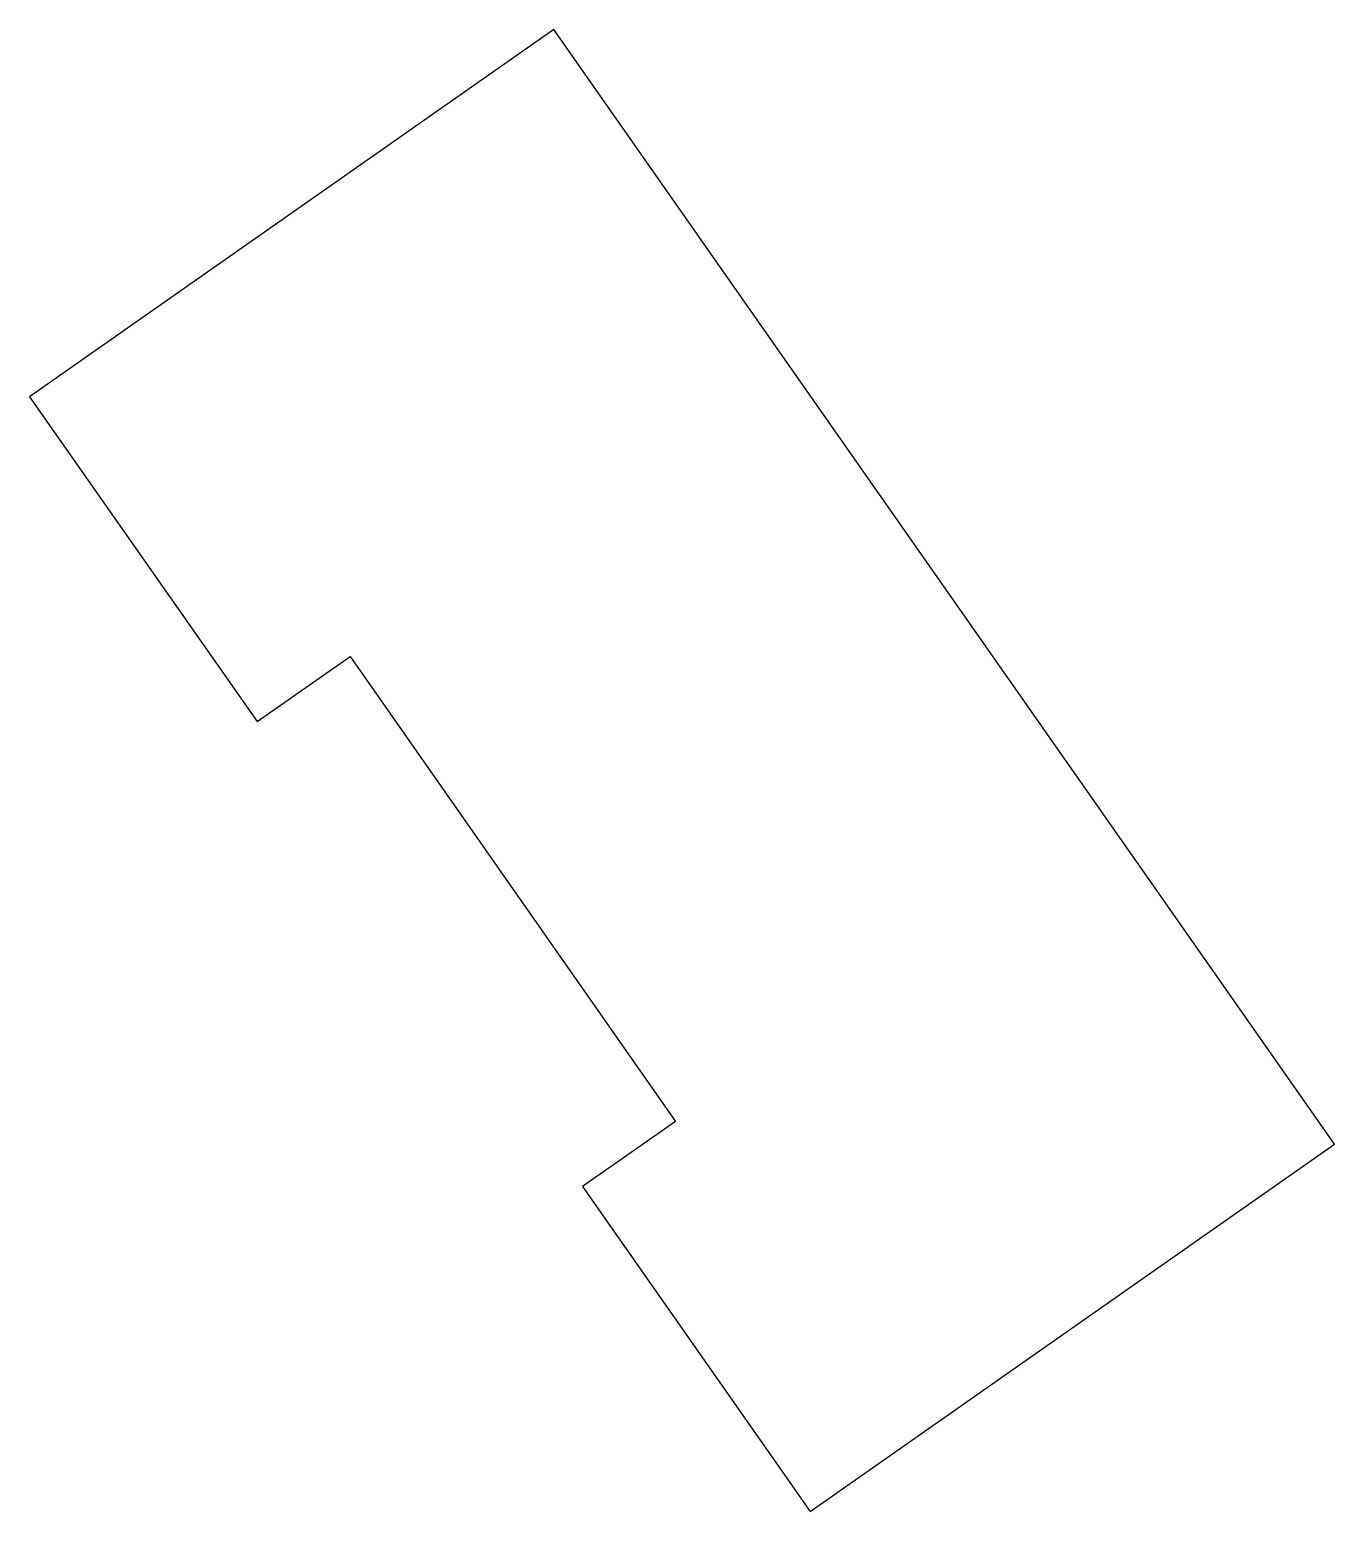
# Model space of a CAD drawing. Header units: inches. Extents: x 1.68 to 4.55, y 5.03 to 8.29.
import ezdxf

# ---------------------------------------------------------------- set-up
doc = ezdxf.new("R2010")
doc.units = ezdxf.units.IN
doc.layers.get('0').update_dxf_attribs({"linetype": 'CONTINUOUS'})

msp = doc.modelspace()

# ---------------------------------------------------------------- linework, layer by layer
msp.add_lwpolyline([(3.0982, 5.8884), (2.8934, 5.745), (3.3946, 5.0293), (4.5496, 5.838), (2.8303, 8.2934), (1.6753, 7.4846), (2.1764, 6.7689), (2.3812, 6.9123)], close=True)

doc.saveas('drawing.dxf')
